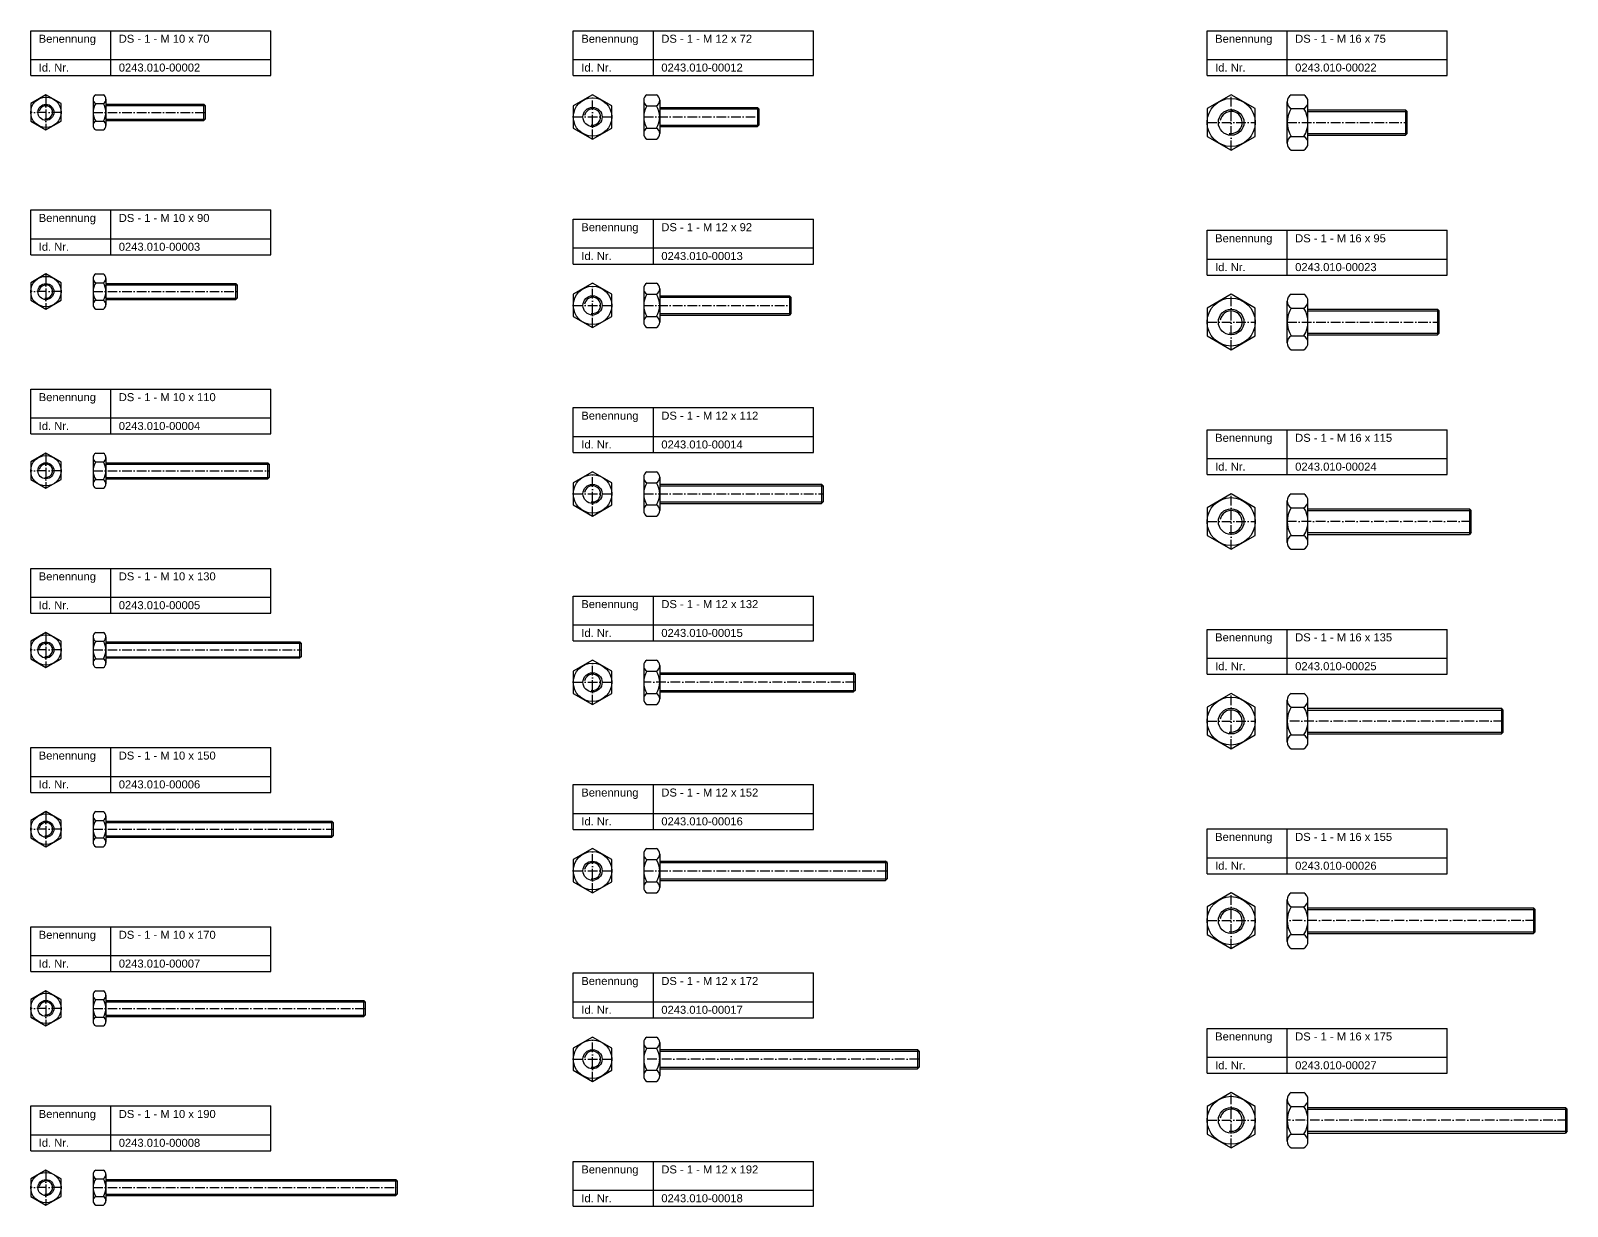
# Model space of a CAD drawing. Header units: millimetres. Extents: x 77 to 1993, y 1226 to 2936.
# Drawn here: x 77 to 1037, y 2202 to 2936 of the extents above; entities that cross this region are included whole.
import ezdxf

# ---------------------------------------------------------------- set-up
doc = ezdxf.new("R2010")
doc.units = ezdxf.units.MM
doc.header["$LTSCALE"] = 0.5
doc.linetypes.add('achse', pattern=[18, 12, -3, 0, -3])
doc.layers.add('HALFEN', color=2, linetype='CONTINUOUS')
doc.styles.add('ARIAL50', font='ARIAL.TTF', dxfattribs={"height": 5})

msp = doc.modelspace()

# ---------------------------------------------------------------- linework, layer by layer
at = {"layer": 'HALFEN'}
for p, q in [((77.25, 2936.25), (227.25, 2936.25)), ((77.25, 2908.25), (77.25, 2936.25)), ((127.25, 2908.25), (127.25, 2936.25)), ((227.25, 2908.25), (227.25, 2936.25)), ((416.25, 2936.25), (566.25, 2936.25)), ((416.25, 2908.25), (416.25, 2936.25)), ((466.25, 2908.25), (466.25, 2936.25)), ((566.25, 2908.25), (566.25, 2936.25)), ((812.25, 2936.25), (962.25, 2936.25)), ((812.25, 2908.25), (812.25, 2936.25)), ((862.25, 2908.25), (862.25, 2936.25)), ((962.25, 2908.25), (962.25, 2936.25)), ((77.25, 2918.25), (227.25, 2918.25)), ((416.25, 2918.25), (566.25, 2918.25)), ((812.25, 2918.25), (962.25, 2918.25)), ((77.25, 2908.25), (227.25, 2908.25)), ((416.25, 2908.25), (566.25, 2908.25)), ((812.25, 2908.25), (962.25, 2908.25)), ((86.75, 2896.25), (77.25, 2890.77)), ((77.25, 2890.77), (77.25, 2879.8)), ((96.25, 2890.77), (86.75, 2896.25)), ((96.25, 2879.8), (96.25, 2890.77)), ((116.25, 2893.51), (116.25, 2877.05)), ((117.83, 2896.25), (122.67, 2896.25)), ((117.83, 2890.77), (122.67, 2890.77)), ((124.25, 2893.51), (124.25, 2877.05)), ((124.25, 2890.28), (185.44, 2890.28)), ((186.25, 2889.47), (185.44, 2890.28)), ((185.44, 2880.28), (185.44, 2890.28)), ((460.25, 2892.79), (460.25, 2872)), ((462.25, 2896.25), (468.25, 2896.25)), ((470.25, 2892.79), (470.25, 2872)), ((862.25, 2865.94), (862.25, 2891.92)), ((864.75, 2896.25), (872.75, 2896.25)), ((875.25, 2865.94), (875.25, 2891.92)), ((124.25, 2889.47), (186.25, 2889.47)), ((124.25, 2881.09), (186.25, 2881.09)), ((124.25, 2880.28), (185.44, 2880.28)), ((186.25, 2881.09), (185.44, 2880.28)), ((186.25, 2889.47), (186.25, 2881.09)), ((462.25, 2889.32), (468.25, 2889.32)), ((470.25, 2888.39), (531.3, 2888.39)), ((470.25, 2887.45), (532.25, 2887.45)), ((531.3, 2888.39), (531.3, 2876.39)), ((532.25, 2887.45), (531.3, 2888.39)), ((532.25, 2887.45), (532.25, 2877.34)), ((864.75, 2887.59), (872.75, 2887.59)), ((875.25, 2886.93), (936.17, 2886.93)), ((875.25, 2885.85), (937.25, 2885.85)), ((937.25, 2885.85), (936.17, 2886.93)), ((936.17, 2886.93), (936.17, 2870.93)), ((937.25, 2872.01), (937.25, 2885.85)), ((77.25, 2879.8), (86.75, 2874.31)), ((86.75, 2874.31), (96.25, 2879.8)), ((117.83, 2879.8), (122.67, 2879.8)), ((117.83, 2874.31), (122.67, 2874.31)), ((462.25, 2875.47), (468.25, 2875.47)), ((470.25, 2877.34), (532.25, 2877.34)), ((470.25, 2876.39), (531.3, 2876.39)), ((532.25, 2877.34), (531.3, 2876.39)), ((875.25, 2872.01), (937.25, 2872.01)), ((875.25, 2870.93), (936.17, 2870.93)), ((937.25, 2872.01), (936.17, 2870.93)), ((462.25, 2868.54), (468.25, 2868.54)), ((864.75, 2870.27), (872.75, 2870.27)), ((864.75, 2861.61), (872.75, 2861.61)), ((77.25, 2824.31), (227.25, 2824.31)), ((77.25, 2796.31), (77.25, 2824.31)), ((127.25, 2796.31), (127.25, 2824.31)), ((227.25, 2796.31), (227.25, 2824.31)), ((416.25, 2818.54), (566.25, 2818.54)), ((416.25, 2790.54), (416.25, 2818.54)), ((466.25, 2790.54), (466.25, 2818.54)), ((566.25, 2790.54), (566.25, 2818.54)), ((77.25, 2806.31), (227.25, 2806.31)), ((812.25, 2811.61), (962.25, 2811.61)), ((812.25, 2783.61), (812.25, 2811.61)), ((862.25, 2783.61), (862.25, 2811.61)), ((962.25, 2783.61), (962.25, 2811.61)), ((77.25, 2796.31), (227.25, 2796.31)), ((416.25, 2800.54), (566.25, 2800.54)), ((812.25, 2793.61), (962.25, 2793.61)), ((86.75, 2784.31), (77.25, 2778.83)), ((96.25, 2778.83), (86.75, 2784.31)), ((117.83, 2784.31), (122.67, 2784.31)), ((416.25, 2790.54), (566.25, 2790.54)), ((77.25, 2778.83), (77.25, 2767.86)), ((96.25, 2767.86), (96.25, 2778.83)), ((116.25, 2781.57), (116.25, 2765.11)), ((117.83, 2778.83), (122.67, 2778.83)), ((124.25, 2781.57), (124.25, 2765.11)), ((124.25, 2778.34), (205.44, 2778.34)), ((124.25, 2777.53), (206.25, 2777.53)), ((205.44, 2768.34), (205.44, 2778.34)), ((206.25, 2777.53), (205.44, 2778.34)), ((206.25, 2777.53), (206.25, 2769.15)), ((460.25, 2775.07), (460.25, 2754.29)), ((462.25, 2778.54), (468.25, 2778.54)), ((470.25, 2775.07), (470.25, 2754.29)), ((812.25, 2783.61), (962.25, 2783.61)), ((77.25, 2767.86), (86.75, 2762.37)), ((86.75, 2762.37), (96.25, 2767.86)), ((117.83, 2767.86), (122.67, 2767.86)), ((124.25, 2769.15), (206.25, 2769.15)), ((124.25, 2768.34), (205.44, 2768.34)), ((206.25, 2769.15), (205.44, 2768.34)), ((462.25, 2771.61), (468.25, 2771.61)), ((470.25, 2770.68), (551.3, 2770.68)), ((470.25, 2769.73), (552.25, 2769.73)), ((552.25, 2769.73), (551.3, 2770.68)), ((551.3, 2770.68), (551.3, 2758.68)), ((552.25, 2769.73), (552.25, 2759.63)), ((862.25, 2741.3), (862.25, 2767.28)), ((864.75, 2771.61), (872.75, 2771.61)), ((875.25, 2741.3), (875.25, 2767.28)), ((117.83, 2762.37), (122.67, 2762.37)), ((462.25, 2757.75), (468.25, 2757.75)), ((470.25, 2759.63), (552.25, 2759.63)), ((470.25, 2758.68), (551.3, 2758.68)), ((552.25, 2759.63), (551.3, 2758.68)), ((864.75, 2762.95), (872.75, 2762.95)), ((875.25, 2762.29), (956.17, 2762.29)), ((875.25, 2761.21), (957.25, 2761.21)), ((956.17, 2762.29), (956.17, 2746.29)), ((957.25, 2761.21), (956.17, 2762.29)), ((957.25, 2747.37), (957.25, 2761.21)), ((462.25, 2750.82), (468.25, 2750.82)), ((864.75, 2745.63), (872.75, 2745.63)), ((875.25, 2747.37), (957.25, 2747.37)), ((875.25, 2746.29), (956.17, 2746.29)), ((957.25, 2747.37), (956.17, 2746.29)), ((864.75, 2736.97), (872.75, 2736.97)), ((77.25, 2712.37), (227.25, 2712.37)), ((77.25, 2684.37), (77.25, 2712.37)), ((127.25, 2684.37), (127.25, 2712.37)), ((227.25, 2684.37), (227.25, 2712.37)), ((416.25, 2700.82), (566.25, 2700.82)), ((416.25, 2672.82), (416.25, 2700.82)), ((466.25, 2672.82), (466.25, 2700.82)), ((566.25, 2672.82), (566.25, 2700.82)), ((77.25, 2694.37), (227.25, 2694.37)), ((77.25, 2684.37), (227.25, 2684.37)), ((416.25, 2682.82), (566.25, 2682.82)), ((812.25, 2686.97), (962.25, 2686.97)), ((812.25, 2658.97), (812.25, 2686.97)), ((862.25, 2658.97), (862.25, 2686.97)), ((962.25, 2658.97), (962.25, 2686.97)), ((86.75, 2672.37), (77.25, 2666.89)), ((96.25, 2666.89), (86.75, 2672.37)), ((116.25, 2669.63), (116.25, 2653.17)), ((117.83, 2672.37), (122.67, 2672.37)), ((124.25, 2669.63), (124.25, 2653.17)), ((416.25, 2672.82), (566.25, 2672.82)), ((812.25, 2668.97), (962.25, 2668.97)), ((77.25, 2666.89), (77.25, 2655.92)), ((96.25, 2655.92), (96.25, 2666.89)), ((117.83, 2666.89), (122.67, 2666.89)), ((124.25, 2666.4), (225.44, 2666.4)), ((124.25, 2665.59), (226.25, 2665.59)), ((225.44, 2656.4), (225.44, 2666.4)), ((226.25, 2665.59), (225.44, 2666.4)), ((226.25, 2665.59), (226.25, 2657.21)), ((462.25, 2660.82), (468.25, 2660.82)), ((77.25, 2655.92), (86.75, 2650.43)), ((86.75, 2650.43), (96.25, 2655.92)), ((117.83, 2655.92), (122.67, 2655.92)), ((117.83, 2650.43), (122.67, 2650.43)), ((124.25, 2657.21), (226.25, 2657.21)), ((124.25, 2656.4), (225.44, 2656.4)), ((226.25, 2657.21), (225.44, 2656.4)), ((460.25, 2657.36), (460.25, 2636.58)), ((462.25, 2653.9), (468.25, 2653.9)), ((470.25, 2657.36), (470.25, 2636.58)), ((470.25, 2652.97), (571.3, 2652.97)), ((470.25, 2652.02), (572.25, 2652.02)), ((572.25, 2652.02), (571.3, 2652.97)), ((571.3, 2652.97), (571.3, 2640.97)), ((572.25, 2652.02), (572.25, 2641.92)), ((812.25, 2658.97), (962.25, 2658.97)), ((462.25, 2640.04), (468.25, 2640.04)), ((470.25, 2641.92), (572.25, 2641.92)), ((470.25, 2640.97), (571.3, 2640.97)), ((572.25, 2641.92), (571.3, 2640.97)), ((862.25, 2616.66), (862.25, 2642.64)), ((864.75, 2646.97), (872.75, 2646.97)), ((875.25, 2616.66), (875.25, 2642.64)), ((462.25, 2633.11), (468.25, 2633.11)), ((864.75, 2638.31), (872.75, 2638.31)), ((875.25, 2637.65), (976.17, 2637.65)), ((875.25, 2636.56), (977.25, 2636.56)), ((976.17, 2637.65), (976.17, 2621.65)), ((977.25, 2636.56), (976.17, 2637.65)), ((977.25, 2622.73), (977.25, 2636.56)), ((864.75, 2620.99), (872.75, 2620.99)), ((875.25, 2622.73), (977.25, 2622.73)), ((875.25, 2621.65), (976.17, 2621.65)), ((977.25, 2622.73), (976.17, 2621.65)), ((864.75, 2612.33), (872.75, 2612.33)), ((77.25, 2600.43), (227.25, 2600.43)), ((77.25, 2572.43), (77.25, 2600.43)), ((127.25, 2572.43), (127.25, 2600.43)), ((227.25, 2572.43), (227.25, 2600.43)), ((77.25, 2582.43), (227.25, 2582.43)), ((416.25, 2583.11), (566.25, 2583.11)), ((416.25, 2555.11), (416.25, 2583.11)), ((466.25, 2555.11), (466.25, 2583.11)), ((566.25, 2555.11), (566.25, 2583.11)), ((77.25, 2572.43), (227.25, 2572.43)), ((416.25, 2565.11), (566.25, 2565.11)), ((86.75, 2560.43), (77.25, 2554.95)), ((77.25, 2554.95), (77.25, 2543.98)), ((96.25, 2554.95), (86.75, 2560.43)), ((96.25, 2543.98), (96.25, 2554.95)), ((116.25, 2557.69), (116.25, 2541.24)), ((117.83, 2560.43), (122.67, 2560.43)), ((117.83, 2554.95), (122.67, 2554.95)), ((124.25, 2557.69), (124.25, 2541.24)), ((124.25, 2554.46), (245.44, 2554.46)), ((124.25, 2553.65), (246.25, 2553.65)), ((245.44, 2544.46), (245.44, 2554.46)), ((246.25, 2553.65), (245.44, 2554.46)), ((246.25, 2553.65), (246.25, 2545.27)), ((416.25, 2555.11), (566.25, 2555.11)), ((812.25, 2562.33), (962.25, 2562.33)), ((812.25, 2534.33), (812.25, 2562.33)), ((862.25, 2534.33), (862.25, 2562.33)), ((962.25, 2534.33), (962.25, 2562.33)), ((124.25, 2545.27), (246.25, 2545.27)), ((124.25, 2544.46), (245.44, 2544.46)), ((246.25, 2545.27), (245.44, 2544.46)), ((812.25, 2544.33), (962.25, 2544.33)), ((77.25, 2543.98), (86.75, 2538.49)), ((86.75, 2538.49), (96.25, 2543.98)), ((117.83, 2543.98), (122.67, 2543.98)), ((117.83, 2538.49), (122.67, 2538.49)), ((460.25, 2539.65), (460.25, 2518.86)), ((462.25, 2543.11), (468.25, 2543.11)), ((462.25, 2536.18), (468.25, 2536.18)), ((470.25, 2539.65), (470.25, 2518.86)), ((470.25, 2535.26), (591.3, 2535.26)), ((592.25, 2534.31), (591.3, 2535.26)), ((591.3, 2535.26), (591.3, 2523.26)), ((470.25, 2534.31), (592.25, 2534.31)), ((592.25, 2534.31), (592.25, 2524.2)), ((812.25, 2534.33), (962.25, 2534.33)), ((462.25, 2522.33), (468.25, 2522.33)), ((462.25, 2515.4), (468.25, 2515.4)), ((470.25, 2524.2), (592.25, 2524.2)), ((470.25, 2523.26), (591.3, 2523.26)), ((592.25, 2524.2), (591.3, 2523.26)), ((862.25, 2492.02), (862.25, 2518)), ((864.75, 2522.33), (872.75, 2522.33)), ((875.25, 2492.02), (875.25, 2518)), ((864.75, 2513.67), (872.75, 2513.67)), ((875.25, 2513.01), (996.17, 2513.01)), ((875.25, 2511.92), (997.25, 2511.92)), ((996.17, 2513.01), (996.17, 2497.01)), ((997.25, 2511.92), (996.17, 2513.01)), ((997.25, 2498.09), (997.25, 2511.92)), ((864.75, 2496.35), (872.75, 2496.35)), ((875.25, 2498.09), (997.25, 2498.09)), ((875.25, 2497.01), (996.17, 2497.01)), ((997.25, 2498.09), (996.17, 2497.01)), ((77.25, 2488.49), (227.25, 2488.49)), ((77.25, 2460.49), (77.25, 2488.49)), ((127.25, 2460.49), (127.25, 2488.49)), ((227.25, 2460.49), (227.25, 2488.49)), ((864.75, 2487.69), (872.75, 2487.69)), ((77.25, 2470.49), (227.25, 2470.49)), ((77.25, 2460.49), (227.25, 2460.49)), ((416.25, 2465.4), (566.25, 2465.4)), ((416.25, 2437.4), (416.25, 2465.4)), ((466.25, 2437.4), (466.25, 2465.4)), ((566.25, 2437.4), (566.25, 2465.4)), ((86.75, 2448.49), (77.25, 2443.01)), ((96.25, 2443.01), (86.75, 2448.49)), ((117.83, 2448.49), (122.67, 2448.49)), ((77.25, 2443.01), (77.25, 2432.04)), ((96.25, 2432.04), (96.25, 2443.01)), ((116.25, 2445.75), (116.25, 2429.3)), ((117.83, 2443.01), (122.67, 2443.01)), ((124.25, 2445.75), (124.25, 2429.3)), ((124.25, 2442.52), (265.44, 2442.52)), ((124.25, 2441.71), (266.25, 2441.71)), ((265.44, 2432.52), (265.44, 2442.52)), ((266.25, 2441.71), (265.44, 2442.52)), ((266.25, 2441.71), (266.25, 2433.34)), ((416.25, 2447.4), (566.25, 2447.4)), ((77.25, 2432.04), (86.75, 2426.55)), ((86.75, 2426.55), (96.25, 2432.04)), ((117.83, 2432.04), (122.67, 2432.04)), ((124.25, 2433.34), (266.25, 2433.34)), ((124.25, 2432.52), (265.44, 2432.52)), ((266.25, 2433.34), (265.44, 2432.52)), ((416.25, 2437.4), (566.25, 2437.4)), ((812.25, 2437.69), (962.25, 2437.69)), ((812.25, 2409.69), (812.25, 2437.69)), ((862.25, 2409.69), (862.25, 2437.69)), ((962.25, 2409.69), (962.25, 2437.69)), ((117.83, 2426.55), (122.67, 2426.55)), ((460.25, 2421.93), (460.25, 2401.15)), ((462.25, 2425.4), (468.25, 2425.4)), ((470.25, 2421.93), (470.25, 2401.15)), ((812.25, 2419.69), (962.25, 2419.69)), ((462.25, 2418.47), (468.25, 2418.47)), ((470.25, 2417.54), (611.3, 2417.54)), ((470.25, 2416.6), (612.25, 2416.6)), ((612.25, 2416.6), (611.3, 2417.54)), ((611.3, 2417.54), (611.3, 2405.54)), ((612.25, 2416.6), (612.25, 2406.49)), ((812.25, 2409.69), (962.25, 2409.69)), ((462.25, 2404.61), (468.25, 2404.61)), ((470.25, 2406.49), (612.25, 2406.49)), ((470.25, 2405.54), (611.3, 2405.54)), ((612.25, 2406.49), (611.3, 2405.54)), ((462.25, 2397.69), (468.25, 2397.69)), ((862.25, 2367.38), (862.25, 2393.36)), ((864.75, 2397.69), (872.75, 2397.69)), ((875.25, 2367.38), (875.25, 2393.36)), ((864.75, 2389.03), (872.75, 2389.03)), ((875.25, 2388.37), (1016.17, 2388.37)), ((875.25, 2387.28), (1017.25, 2387.28)), ((1016.17, 2388.37), (1016.17, 2372.37)), ((1017.25, 2387.28), (1016.17, 2388.37)), ((1017.25, 2373.45), (1017.25, 2387.28)), ((77.25, 2376.55), (227.25, 2376.55)), ((77.25, 2348.55), (77.25, 2376.55)), ((127.25, 2348.55), (127.25, 2376.55)), ((227.25, 2348.55), (227.25, 2376.55)), ((864.75, 2371.71), (872.75, 2371.71)), ((875.25, 2373.45), (1017.25, 2373.45)), ((875.25, 2372.37), (1016.17, 2372.37)), ((1017.25, 2373.45), (1016.17, 2372.37)), ((864.75, 2363.04), (872.75, 2363.04)), ((77.25, 2358.55), (227.25, 2358.55)), ((77.25, 2348.55), (227.25, 2348.55)), ((416.25, 2347.69), (566.25, 2347.69)), ((416.25, 2319.69), (416.25, 2347.69)), ((466.25, 2319.69), (466.25, 2347.69)), ((566.25, 2319.69), (566.25, 2347.69)), ((86.75, 2336.55), (77.25, 2331.07)), ((96.25, 2331.07), (86.75, 2336.55)), ((116.25, 2333.81), (116.25, 2317.36)), ((117.83, 2336.55), (122.67, 2336.55)), ((124.25, 2333.81), (124.25, 2317.36)), ((77.25, 2331.07), (77.25, 2320.1)), ((96.25, 2320.1), (96.25, 2331.07)), ((117.83, 2331.07), (122.67, 2331.07)), ((124.25, 2330.58), (285.44, 2330.58)), ((124.25, 2329.77), (286.25, 2329.77)), ((285.44, 2320.58), (285.44, 2330.58)), ((286.25, 2329.77), (285.44, 2330.58)), ((286.25, 2329.77), (286.25, 2321.4)), ((416.25, 2329.69), (566.25, 2329.69)), ((77.25, 2320.1), (86.75, 2314.61)), ((86.75, 2314.61), (96.25, 2320.1)), ((117.83, 2320.1), (122.67, 2320.1)), ((117.83, 2314.61), (122.67, 2314.61)), ((124.25, 2321.4), (286.25, 2321.4)), ((124.25, 2320.58), (285.44, 2320.58)), ((286.25, 2321.4), (285.44, 2320.58)), ((416.25, 2319.69), (566.25, 2319.69)), ((460.25, 2304.22), (460.25, 2283.44)), ((462.25, 2307.69), (468.25, 2307.69)), ((470.25, 2304.22), (470.25, 2283.44)), ((812.25, 2313.04), (962.25, 2313.04)), ((812.25, 2285.04), (812.25, 2313.04)), ((862.25, 2285.04), (862.25, 2313.04)), ((962.25, 2285.04), (962.25, 2313.04)), ((462.25, 2300.76), (468.25, 2300.76)), ((470.25, 2299.83), (631.3, 2299.83)), ((470.25, 2298.88), (632.25, 2298.88)), ((631.3, 2299.83), (631.3, 2287.83)), ((632.25, 2298.88), (631.3, 2299.83)), ((632.25, 2298.88), (632.25, 2288.78)), ((812.25, 2295.04), (962.25, 2295.04)), ((462.25, 2286.9), (468.25, 2286.9)), ((470.25, 2288.78), (632.25, 2288.78)), ((470.25, 2287.83), (631.3, 2287.83)), ((632.25, 2288.78), (631.3, 2287.83)), ((812.25, 2285.04), (962.25, 2285.04)), ((462.25, 2279.97), (468.25, 2279.97)), ((862.25, 2242.73), (862.25, 2268.71)), ((864.75, 2273.04), (872.75, 2273.04)), ((875.25, 2242.73), (875.25, 2268.71)), ((77.25, 2264.61), (227.25, 2264.61)), ((77.25, 2236.61), (77.25, 2264.61)), ((127.25, 2236.61), (127.25, 2264.61)), ((227.25, 2236.61), (227.25, 2264.61)), ((864.75, 2264.38), (872.75, 2264.38)), ((875.25, 2263.72), (1036.17, 2263.72)), ((875.25, 2262.64), (1037.25, 2262.64)), ((1036.17, 2263.72), (1036.17, 2247.72)), ((1037.25, 2262.64), (1036.17, 2263.72)), ((1037.25, 2248.81), (1037.25, 2262.64)), ((77.25, 2246.61), (227.25, 2246.61)), ((864.75, 2247.06), (872.75, 2247.06)), ((875.25, 2248.81), (1037.25, 2248.81)), ((875.25, 2247.72), (1036.17, 2247.72)), ((1037.25, 2248.81), (1036.17, 2247.72)), ((864.75, 2238.4), (872.75, 2238.4)), ((77.25, 2236.61), (227.25, 2236.61)), ((416.25, 2229.97), (566.25, 2229.97)), ((416.25, 2201.97), (416.25, 2229.97)), ((466.25, 2201.97), (466.25, 2229.97)), ((566.25, 2201.97), (566.25, 2229.97)), ((86.75, 2224.61), (77.25, 2219.13)), ((77.25, 2219.13), (77.25, 2208.16)), ((96.25, 2219.13), (86.75, 2224.61)), ((96.25, 2208.16), (96.25, 2219.13)), ((116.25, 2221.87), (116.25, 2205.42)), ((117.83, 2224.61), (122.67, 2224.61)), ((117.83, 2219.13), (122.67, 2219.13)), ((124.25, 2221.87), (124.25, 2205.42)), ((124.25, 2218.64), (305.44, 2218.64)), ((124.25, 2217.83), (306.25, 2217.83)), ((305.44, 2208.64), (305.44, 2218.64)), ((306.25, 2217.83), (305.44, 2218.64)), ((306.25, 2217.83), (306.25, 2209.46)), ((77.25, 2208.16), (86.75, 2202.67)), ((86.75, 2202.67), (96.25, 2208.16)), ((117.83, 2208.16), (122.67, 2208.16)), ((124.25, 2209.46), (306.25, 2209.46)), ((124.25, 2208.64), (305.44, 2208.64)), ((306.25, 2209.46), (305.44, 2208.64)), ((416.25, 2211.97), (566.25, 2211.97)), ((117.83, 2202.67), (122.67, 2202.67)), ((416.25, 2201.97), (566.25, 2201.97))]:
    msp.add_line(p, q, dxfattribs=at)
at = {"layer": 'HALFEN', "color": 1, "linetype": 'achse'}
for p, q in [((86.75, 2896.25), (86.75, 2874.31)), ((428.25, 2868.54), (428.25, 2896.25)), ((827.25, 2861.61), (827.25, 2896.25)), ((96.25, 2885.28), (77.25, 2885.28)), ((116.25, 2885.28), (186.25, 2885.28)), ((416.25, 2882.39), (440.25, 2882.39)), ((460.25, 2882.39), (532.25, 2882.39)), ((812.25, 2878.93), (842.25, 2878.93)), ((862.25, 2878.93), (937.25, 2878.93)), ((86.75, 2784.31), (86.75, 2762.37)), ((428.25, 2750.82), (428.25, 2778.54)), ((96.25, 2773.34), (77.25, 2773.34)), ((116.25, 2773.34), (206.25, 2773.34)), ((827.25, 2736.97), (827.25, 2771.61)), ((416.25, 2764.68), (440.25, 2764.68)), ((460.25, 2764.68), (552.25, 2764.68)), ((812.25, 2754.29), (842.25, 2754.29)), ((862.25, 2754.29), (957.25, 2754.29)), ((86.75, 2672.37), (86.75, 2650.43)), ((96.25, 2661.4), (77.25, 2661.4)), ((116.25, 2661.4), (226.25, 2661.4)), ((428.25, 2633.11), (428.25, 2660.82)), ((416.25, 2646.97), (440.25, 2646.97)), ((460.25, 2646.97), (572.25, 2646.97)), ((827.25, 2612.33), (827.25, 2646.97)), ((812.25, 2629.65), (842.25, 2629.65)), ((977.25, 2629.65), (862.25, 2629.65)), ((86.75, 2560.43), (86.75, 2538.49)), ((96.25, 2549.46), (77.25, 2549.46)), ((116.25, 2549.46), (246.25, 2549.46)), ((428.25, 2515.4), (428.25, 2543.11)), ((416.25, 2529.26), (440.25, 2529.26)), ((592.25, 2529.26), (460.25, 2529.26)), ((827.25, 2487.69), (827.25, 2522.33)), ((812.25, 2505.01), (842.25, 2505.01)), ((997.25, 2505.01), (862.25, 2505.01)), ((86.75, 2448.49), (86.75, 2426.55)), ((96.25, 2437.52), (77.25, 2437.52)), ((116.25, 2437.52), (266.25, 2437.52)), ((428.25, 2397.69), (428.25, 2425.4)), ((416.25, 2411.54), (440.25, 2411.54)), ((460.25, 2411.54), (612.25, 2411.54)), ((827.25, 2363.04), (827.25, 2397.69)), ((812.25, 2380.37), (842.25, 2380.37)), ((1017.25, 2380.37), (862.25, 2380.37)), ((86.75, 2336.55), (86.75, 2314.61)), ((96.25, 2325.58), (77.25, 2325.58)), ((116.25, 2325.58), (286.25, 2325.58)), ((428.25, 2279.97), (428.25, 2307.69)), ((416.25, 2293.83), (440.25, 2293.83)), ((632.25, 2293.83), (460.25, 2293.83)), ((827.25, 2238.4), (827.25, 2273.04)), ((812.25, 2255.72), (842.25, 2255.72)), ((1037.25, 2255.72), (862.25, 2255.72)), ((86.75, 2224.61), (86.75, 2202.67)), ((96.25, 2213.64), (77.25, 2213.64)), ((116.25, 2213.64), (306.25, 2213.64))]:
    msp.add_line(p, q, dxfattribs=at)
at = {"layer": 'HALFEN'}
for points in [[(416.25, 2875.47), (428.25, 2868.54), (440.25, 2875.47), (440.25, 2889.32), (428.25, 2896.25), (416.25, 2889.32)], [(812.25, 2870.27), (827.25, 2861.61), (842.25, 2870.27), (842.25, 2887.59), (827.25, 2896.25), (812.25, 2887.59)], [(416.25, 2757.75), (428.25, 2750.82), (440.25, 2757.75), (440.25, 2771.61), (428.25, 2778.54), (416.25, 2771.61)], [(812.25, 2745.63), (827.25, 2736.97), (842.25, 2745.63), (842.25, 2762.95), (827.25, 2771.61), (812.25, 2762.95)], [(416.25, 2640.04), (428.25, 2633.11), (440.25, 2640.04), (440.25, 2653.9), (428.25, 2660.82), (416.25, 2653.9)], [(812.25, 2620.99), (827.25, 2612.33), (842.25, 2620.99), (842.25, 2638.31), (827.25, 2646.97), (812.25, 2638.31)], [(416.25, 2522.33), (428.25, 2515.4), (440.25, 2522.33), (440.25, 2536.18), (428.25, 2543.11), (416.25, 2536.18)], [(812.25, 2496.35), (827.25, 2487.69), (842.25, 2496.35), (842.25, 2513.67), (827.25, 2522.33), (812.25, 2513.67)], [(416.25, 2404.61), (428.25, 2397.69), (440.25, 2404.61), (440.25, 2418.47), (428.25, 2425.4), (416.25, 2418.47)], [(812.25, 2371.71), (827.25, 2363.04), (842.25, 2371.71), (842.25, 2389.03), (827.25, 2397.69), (812.25, 2389.03)], [(416.25, 2286.9), (428.25, 2279.97), (440.25, 2286.9), (440.25, 2300.76), (428.25, 2307.69), (416.25, 2300.76)], [(812.25, 2247.06), (827.25, 2238.4), (842.25, 2247.06), (842.25, 2264.38), (827.25, 2273.04), (812.25, 2264.38)]]:
    msp.add_lwpolyline(points, close=True, dxfattribs=at)
for centre, radius in [((86.75, 2885.28), 9.5), ((86.75, 2885.28), 5), ((428.25, 2882.39), 12), ((827.25, 2878.93), 15), ((428.25, 2882.39), 6), ((827.25, 2878.93), 8), ((86.75, 2773.34), 9.5), ((86.75, 2773.34), 5), ((428.25, 2764.68), 12), ((428.25, 2764.68), 6), ((827.25, 2754.29), 15), ((827.25, 2754.29), 8), ((86.75, 2661.4), 9.5), ((86.75, 2661.4), 5), ((428.25, 2646.97), 12), ((428.25, 2646.97), 6), ((827.25, 2629.65), 15), ((827.25, 2629.65), 8), ((86.75, 2549.46), 9.5), ((86.75, 2549.46), 5), ((428.25, 2529.26), 12), ((428.25, 2529.26), 6), ((827.25, 2505.01), 15), ((827.25, 2505.01), 8), ((86.75, 2437.52), 9.5), ((86.75, 2437.52), 5), ((428.25, 2411.54), 12), ((428.25, 2411.54), 6), ((827.25, 2380.37), 15), ((827.25, 2380.37), 8), ((86.75, 2325.58), 9.5), ((86.75, 2325.58), 5), ((428.25, 2293.83), 12), ((428.25, 2293.83), 6), ((827.25, 2255.72), 15), ((827.25, 2255.72), 8), ((86.75, 2213.64), 9.5), ((86.75, 2213.64), 5)]:
    msp.add_circle(centre, radius, dxfattribs=at)
for centre, radius, start, end in [((119.42, 2893.51), 3.17, 120, 240), ((126.54, 2885.28), 10.29, 147.79577, 212.20423), ((121.08, 2893.51), 3.17, 300, 60), ((113.96, 2885.28), 10.29, 327.79577, 32.20423), ((464.25, 2892.79), 4, 120, 240), ((466.25, 2892.79), 4, 300, 60), ((867.25, 2891.92), 5, 120, 240), ((870.25, 2891.92), 5, 300, 60), ((473.25, 2882.39), 13, 147.79577, 212.20423), ((457.25, 2882.39), 13, 327.79577, 32.20423), ((878.5, 2878.93), 16.25, 147.79577, 212.20423), ((859, 2878.93), 16.25, 327.79577, 32.20423), ((119.42, 2877.05), 3.17, 120, 240), ((121.08, 2877.05), 3.17, 300, 60), ((464.25, 2872), 4, 120, 240), ((462.25, 2875.47), 1.0725e-12, 297.99462, 237.99462), ((466.25, 2872), 4, 300, 60), ((468.25, 2875.47), 1.0725e-12, 302.00538, 242.00538), ((867.25, 2865.94), 5, 120, 240), ((864.75, 2870.27), 1.421e-13, 316.59662, 69.44395), ((870.25, 2865.94), 5, 300, 60), ((119.42, 2781.57), 3.17, 120, 240), ((121.08, 2781.57), 3.17, 300, 60), ((126.54, 2773.34), 10.29, 147.79577, 212.20423), ((113.96, 2773.34), 10.29, 327.79577, 32.20423), ((464.25, 2775.07), 4, 120, 240), ((466.25, 2775.07), 4, 300, 60), ((119.42, 2765.11), 3.17, 120, 240), ((121.08, 2765.11), 3.17, 300, 60), ((473.25, 2764.68), 13, 147.79577, 212.20423), ((457.25, 2764.68), 13, 327.79577, 32.20423), ((867.25, 2767.28), 5, 120, 240), ((870.25, 2767.28), 5, 300, 60), ((464.25, 2754.29), 4, 120, 240), ((462.25, 2757.75), 1.0725e-12, 297.99462, 237.99462), ((468.25, 2757.75), 1.0725e-12, 302.00538, 242.00538), ((466.25, 2754.29), 4, 300, 60), ((878.5, 2754.29), 16.25, 147.79577, 212.20423), ((859, 2754.29), 16.25, 327.79577, 32.20423), ((867.25, 2741.3), 5, 120, 240), ((864.75, 2745.63), 1.421e-13, 316.59662, 69.44395), ((870.25, 2741.3), 5, 300, 60), ((119.42, 2669.63), 3.17, 120, 240), ((121.08, 2669.63), 3.17, 300, 60), ((126.54, 2661.4), 10.29, 147.79577, 212.20423), ((113.96, 2661.4), 10.29, 327.79577, 32.20423), ((464.25, 2657.36), 4, 120, 240), ((466.25, 2657.36), 4, 300, 60), ((119.42, 2653.17), 3.17, 120, 240), ((121.08, 2653.17), 3.17, 300, 60), ((473.25, 2646.97), 13, 147.79577, 212.20423), ((457.25, 2646.97), 13, 327.79577, 32.20423), ((464.25, 2636.58), 4, 120, 240), ((462.25, 2640.04), 1.0725e-12, 297.99462, 237.99462), ((468.25, 2640.04), 1.0725e-12, 302.00538, 242.00538), ((466.25, 2636.58), 4, 300, 60), ((867.25, 2642.64), 5, 120, 240), ((870.25, 2642.64), 5, 300, 60), ((878.5, 2629.65), 16.25, 147.79577, 212.20423), ((859, 2629.65), 16.25, 327.79577, 32.20423), ((867.25, 2616.66), 5, 120, 240), ((864.75, 2620.99), 1.421e-13, 316.59662, 69.44395), ((870.25, 2616.66), 5, 300, 60), ((119.42, 2557.69), 3.17, 120, 240), ((126.54, 2549.46), 10.29, 147.79577, 212.20423), ((121.08, 2557.69), 3.17, 300, 60), ((113.96, 2549.46), 10.29, 327.79577, 32.20423), ((119.42, 2541.24), 3.17, 120, 240), ((121.08, 2541.24), 3.17, 300, 60), ((464.25, 2539.65), 4, 120, 240), ((473.25, 2529.26), 13, 147.79577, 212.20423), ((466.25, 2539.65), 4, 300, 60), ((457.25, 2529.26), 13, 327.79577, 32.20423), ((464.25, 2518.86), 4, 120, 240), ((462.25, 2522.33), 1.0725e-12, 297.99462, 237.99462), ((468.25, 2522.33), 1.0725e-12, 302.00538, 242.00538), ((466.25, 2518.86), 4, 300, 60), ((867.25, 2518), 5, 120, 240), ((870.25, 2518), 5, 300, 60), ((878.5, 2505.01), 16.25, 147.79577, 212.20423), ((859, 2505.01), 16.25, 327.79577, 32.20423), ((867.25, 2492.02), 5, 120, 240), ((864.75, 2496.35), 1.421e-13, 316.59662, 69.44395), ((870.25, 2492.02), 5, 300, 60), ((119.42, 2445.75), 3.17, 120, 240), ((121.08, 2445.75), 3.17, 300, 60), ((126.54, 2437.52), 10.29, 147.79577, 212.20423), ((113.96, 2437.52), 10.29, 327.79577, 32.20423), ((119.42, 2429.3), 3.17, 120, 240), ((121.08, 2429.3), 3.17, 300, 60), ((464.25, 2421.93), 4, 120, 240), ((466.25, 2421.93), 4, 300, 60), ((473.25, 2411.54), 13, 147.79577, 212.20423), ((457.25, 2411.54), 13, 327.79577, 32.20423), ((464.25, 2401.15), 4, 120, 240), ((462.25, 2404.61), 1.0725e-12, 297.99462, 237.99462), ((466.25, 2401.15), 4, 300, 60), ((468.25, 2404.61), 1.0725e-12, 302.00538, 242.00538), ((867.25, 2393.36), 5, 120, 240), ((870.25, 2393.36), 5, 300, 60), ((878.5, 2380.37), 16.25, 147.79577, 212.20423), ((859, 2380.37), 16.25, 327.79577, 32.20423), ((867.25, 2367.38), 5, 120, 240), ((864.75, 2371.71), 1.421e-13, 316.59662, 69.44395), ((870.25, 2367.38), 5, 300, 60), ((119.42, 2333.81), 3.17, 120, 240), ((121.08, 2333.81), 3.17, 300, 60), ((126.54, 2325.58), 10.29, 147.79577, 212.20423), ((113.96, 2325.58), 10.29, 327.79577, 32.20423), ((119.42, 2317.36), 3.17, 120, 240), ((121.08, 2317.36), 3.17, 300, 60), ((464.25, 2304.22), 4, 120, 240), ((466.25, 2304.22), 4, 300, 60), ((473.25, 2293.83), 13, 147.79577, 212.20423), ((457.25, 2293.83), 13, 327.79577, 32.20423), ((464.25, 2283.44), 4, 120, 240), ((462.25, 2286.9), 1.0725e-12, 297.99462, 237.99462), ((466.25, 2283.44), 4, 300, 60), ((468.25, 2286.9), 1.0725e-12, 302.00538, 242.00538), ((867.25, 2268.71), 5, 120, 240), ((870.25, 2268.71), 5, 300, 60), ((878.5, 2255.72), 16.25, 147.79577, 212.20423), ((859, 2255.72), 16.25, 327.79577, 32.20423), ((867.25, 2242.73), 5, 120, 240), ((864.75, 2247.06), 1.421e-13, 316.59662, 69.44395), ((870.25, 2242.73), 5, 300, 60), ((119.42, 2221.87), 3.17, 120, 240), ((126.54, 2213.64), 10.29, 147.79577, 212.20423), ((121.08, 2221.87), 3.17, 300, 60), ((113.96, 2213.64), 10.29, 327.79577, 32.20423), ((119.42, 2205.42), 3.17, 120, 240), ((121.08, 2205.42), 3.17, 300, 60)]:
    msp.add_arc(centre, radius, start, end, dxfattribs=at)
at = {"layer": 'HALFEN', "color": 1}
for centre, radius in [((86.75, 2885.28), 4.19), ((428.25, 2882.39), 5.05), ((827.25, 2878.93), 6.92), ((86.75, 2773.34), 4.19), ((428.25, 2764.68), 5.05), ((827.25, 2754.29), 6.92), ((86.75, 2661.4), 4.19), ((428.25, 2646.97), 5.05), ((827.25, 2629.65), 6.92), ((86.75, 2549.46), 4.19), ((428.25, 2529.26), 5.05), ((827.25, 2505.01), 6.92), ((86.75, 2437.52), 4.19), ((428.25, 2411.54), 5.05), ((827.25, 2380.37), 6.92), ((86.75, 2325.58), 4.19), ((428.25, 2293.83), 5.05), ((827.25, 2255.72), 6.92), ((86.75, 2213.64), 4.19)]:
    msp.add_arc(centre, radius, 260, 170, dxfattribs=at)

# ---------------------------------------------------------------- texts
at = {"layer": 'HALFEN', "style": 'ARIAL50'}
for s, p in [('Benennung', (82.25, 2928.75)), ('DS - 1 - M 10 x 70', (132.25, 2928.75)), ('Benennung', (421.25, 2928.75)), ('DS - 1 - M 12 x 72', (471.25, 2928.75)), ('Benennung', (817.25, 2928.75)), ('DS - 1 - M 16 x 75', (867.25, 2928.75)), ('Id. Nr.', (82.25, 2910.75)), ('0243.010-00002', (132.25, 2910.75)), ('Id. Nr.', (421.25, 2910.75)), ('0243.010-00012', (471.25, 2910.75)), ('Id. Nr.', (817.25, 2910.75)), ('0243.010-00022', (867.25, 2910.75)), ('Benennung', (82.25, 2816.81)), ('DS - 1 - M 10 x 90', (132.25, 2816.81)), ('Benennung', (421.25, 2811.04)), ('DS - 1 - M 12 x 92', (471.25, 2811.04)), ('Id. Nr.', (82.25, 2798.81)), ('0243.010-00003', (132.25, 2798.81)), ('Benennung', (817.25, 2804.11)), ('DS - 1 - M 16 x 95', (867.25, 2804.11)), ('Id. Nr.', (421.25, 2793.04)), ('0243.010-00013', (471.25, 2793.04)), ('Id. Nr.', (817.25, 2786.11)), ('0243.010-00023', (867.25, 2786.11)), ('Benennung', (82.25, 2704.87)), ('DS - 1 - M 10 x 110', (132.25, 2704.87)), ('Benennung', (421.25, 2693.32)), ('DS - 1 - M 12 x 112', (471.25, 2693.32)), ('Id. Nr.', (82.25, 2686.87)), ('0243.010-00004', (132.25, 2686.87)), ('Id. Nr.', (421.25, 2675.32)), ('0243.010-00014', (471.25, 2675.32)), ('Benennung', (817.25, 2679.47)), ('DS - 1 - M 16 x 115', (867.25, 2679.47)), ('Id. Nr.', (817.25, 2661.47)), ('0243.010-00024', (867.25, 2661.47)), ('Benennung', (82.25, 2592.93)), ('DS - 1 - M 10 x 130', (132.25, 2592.93)), ('Id. Nr.', (82.25, 2574.93)), ('0243.010-00005', (132.25, 2574.93)), ('Benennung', (421.25, 2575.61)), ('DS - 1 - M 12 x 132', (471.25, 2575.61)), ('Id. Nr.', (421.25, 2557.61)), ('0243.010-00015', (471.25, 2557.61)), ('Benennung', (817.25, 2554.83)), ('DS - 1 - M 16 x 135', (867.25, 2554.83)), ('Id. Nr.', (817.25, 2536.83)), ('0243.010-00025', (867.25, 2536.83)), ('Benennung', (82.25, 2480.99)), ('DS - 1 - M 10 x 150', (132.25, 2480.99)), ('Id. Nr.', (82.25, 2462.99)), ('0243.010-00006', (132.25, 2462.99)), ('Benennung', (421.25, 2457.9)), ('DS - 1 - M 12 x 152', (471.25, 2457.9)), ('Id. Nr.', (421.25, 2439.9)), ('0243.010-00016', (471.25, 2439.9)), ('Benennung', (817.25, 2430.19)), ('DS - 1 - M 16 x 155', (867.25, 2430.19)), ('Id. Nr.', (817.25, 2412.19)), ('0243.010-00026', (867.25, 2412.19)), ('Benennung', (82.25, 2369.05)), ('DS - 1 - M 10 x 170', (132.25, 2369.05)), ('Id. Nr.', (82.25, 2351.05)), ('0243.010-00007', (132.25, 2351.05)), ('Benennung', (421.25, 2340.19)), ('DS - 1 - M 12 x 172', (471.25, 2340.19)), ('Id. Nr.', (421.25, 2322.19)), ('0243.010-00017', (471.25, 2322.19)), ('Benennung', (817.25, 2305.54)), ('DS - 1 - M 16 x 175', (867.25, 2305.54)), ('Id. Nr.', (817.25, 2287.54)), ('0243.010-00027', (867.25, 2287.54)), ('Benennung', (82.25, 2257.11)), ('DS - 1 - M 10 x 190', (132.25, 2257.11)), ('Id. Nr.', (82.25, 2239.11)), ('0243.010-00008', (132.25, 2239.11)), ('Benennung', (421.25, 2222.47)), ('DS - 1 - M 12 x 192', (471.25, 2222.47)), ('Id. Nr.', (421.25, 2204.47)), ('0243.010-00018', (471.25, 2204.47))]:
    msp.add_text(s, height=5, dxfattribs=at).set_placement(p)

doc.saveas('drawing.dxf')
